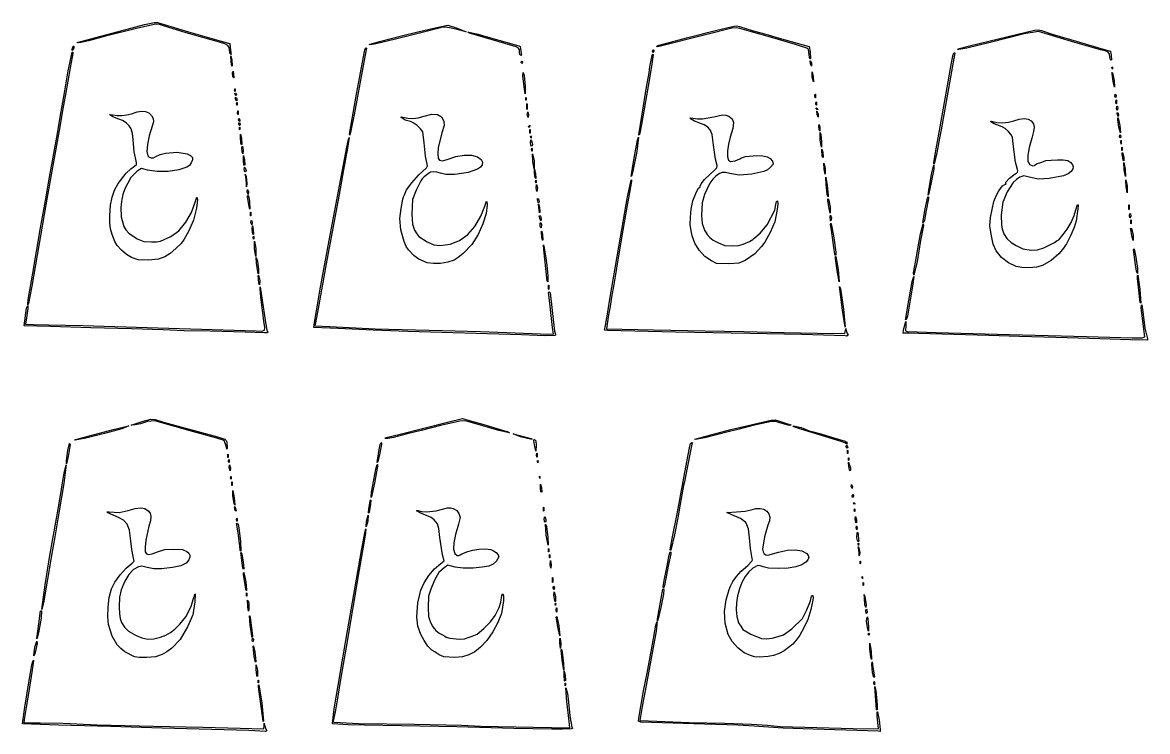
# Model space of a CAD drawing. Extents: x 118 to 1734, y 127 to 2403.
# Drawn here: x 876 to 1734, y 127 to 667 of the extents above; entities that cross this region are included whole.
import ezdxf

# ---------------------------------------------------------------- set-up
doc = ezdxf.new("R2010")
doc.units = 0
doc.layers.get('0').update_dxf_attribs({"linetype": 'CONTINUOUS'})

msp = doc.modelspace()

# ---------------------------------------------------------------- linework, layer by layer
at = {"color": 7}
for points in [[(1034.750025, 643.250025), (1034.238525, 646.062525), (1033.989673, 648.269999), (1032.955444, 649.767366), (1030.66383, 650.93245), (1026.642825, 652.143075), (1001.25, 659.399925), (988.125, 663.3513), (982.3227, 665.29395), (980.229476, 665.88303), (976.879669, 665.718825), (963.375, 662.71785), (939.75, 656.73165), (926.625, 653.27835), (920.988713, 652.060322), (918.749016, 651.83848), (918.088875, 652.047), (956.25, 662.16495), (969.375, 665.599425), (976.952972, 667.231659), (979.486468, 667.142338), (981.89985, 666.501), (1003.125, 660.0447), (1029.738225, 652.542225), (1034.60145, 651.27765), (1034.79615, 648.326325), (1035.30015, 644.0625), (1035.440831, 642.833184), (1034.750025, 643.250025)], [(1140.77955, 650.495925), (1148.65455, 652.800225), (1165.5, 657.05265), (1177.875, 660.018), (1183.402575, 661.397025), (1193.29275, 663.722625), (1200.655275, 665.248275), (1207.87665, 662.9232), (1214.718225, 660.21825), (1207.9269, 661.87995), (1203.362357, 663.045524), (1199.186747, 663.566522), (1195.707301, 663.427609), (1193.23125, 662.61345), (1183.269225, 660.02625), (1160.886, 654.5292), (1145.713688, 650.934159), (1141.767152, 650.280381), (1140.77955, 650.495925)], [(1476.5424, 640.5), (1476.010275, 644.82855), (1475.788778, 646.571073), (1474.584009, 647.793628), (1465.875, 650.57955), (1448.625, 655.50615), (1428.75, 661.176975), (1423.49055, 662.6967), (1420.942859, 663.231329), (1417.208306, 662.877891), (1397.25, 657.861525), (1360.788225, 648.7728), (1359.893244, 649.005288), (1360.840134, 649.598269), (1367.625, 651.6033), (1382.625, 655.460775), (1394.8626, 658.5246), (1398.6837, 659.583975), (1405.946025, 661.4796), (1416.851925, 664.044825), (1420.680309, 664.692159), (1423.226925, 664.108575), (1432.875, 661.1721), (1444.875, 657.755175), (1453.5, 655.1886), (1467, 651.52005), (1476.375, 648.971325), (1476.957525, 644.9289), (1477.301578, 639.906384), (1477.042712, 639.317762), (1476.5424, 640.499925)], [(1706.000025, 638.750025), (1705.488525, 641.187525), (1705.217633, 643.214876), (1704.187978, 644.588419), (1702.030215, 645.582471), (1698.375, 646.47135), (1678.875, 652.1154), (1651.221975, 660.39015), (1640.273156, 658.506759), (1614.375, 652.1043), (1596.569466, 647.596697), (1590.375, 646.5555), (1589.364021, 646.762143), (1590.523688, 647.366691), (1598.625, 649.508475), (1613.25, 653.06055), (1648.125, 661.506525), (1650.945244, 661.739625), (1653.375, 661.127625), (1661.625, 658.4583), (1675.5, 654.324225), (1700.354325, 647.04015), (1706.083725, 645.494625), (1706.473725, 642.05985), (1706.695678, 638.743144), (1706.474621, 638.415483), (1706.000025, 638.750025)], [(1255.5, 644.5332), (1255.301426, 646.427653), (1254.532969, 647.7033), (1252.935527, 648.597797), (1250.25, 649.3488), (1217.25, 659.11785), (1216.016082, 659.802807), (1216.759022, 659.905359), (1222.5024, 658.545525), (1254.842325, 649.5), (1255.935909, 649.036425), (1256.260275, 647.4375), (1256.722725, 643.6875), (1256.820281, 642.464063), (1256.33745, 642), (1255.746009, 642.744122), (1255.5, 644.5332)], [(880.815225, 456), (883.94205, 474.75), (890.272875, 510.75), (894.374625, 534.375), (897, 549.375), (903.056175, 582.75), (905.1993, 595.125), (908.640675, 615.030225), (911.327025, 630.375), (914.377125, 644.625), (914.812191, 644.704003), (914.68515, 643.5), (912.7143, 632.625), (909.117675, 612.375), (907.537425, 603), (904.492875, 585), (897.7719, 548.25), (894.34395, 528.375), (883.5363, 466.165875), (880.931372, 453.009375), (880.611055, 452.026689), (880.469469, 452.139818), (880.815225, 456)], [(914.261475, 647.01825), (915, 649.125), (915.537131, 649.171608), (915.716175, 648.587906), (915, 646.5), (914.4126, 645.91515), (914.261475, 647.01825)], [(1125.75, 582.101175), (1130.644875, 609.75), (1134.787875, 632.814), (1137.395025, 646.3125), (1138.4982, 648), (1138.843416, 647.556609), (1138.51245, 646.3125), (1135.81275, 633), (1129.532625, 598.5), (1126.544241, 583.382034), (1125.929633, 581.258106), (1125.75, 582.101175)], [(1356.75, 645.375), (1357.47645, 646.5), (1357.862719, 646.169531), (1357.7712, 645.375), (1357.04475, 644.25), (1356.75, 645.375)], [(1571.25, 560.521425), (1573.08195, 570.95895), (1576.138725, 587.625), (1580.742375, 613.5), (1584.8175, 636.375), (1585.987416, 642.773044), (1586.460756, 643.942235), (1586.995725, 644.25), (1587.340903, 643.780959), (1587.051975, 642.51255), (1585.96695, 637.07505), (1583.98545, 625.5), (1576.871625, 585.375), (1575.726075, 579), (1573.493175, 567.807225), (1571.835066, 560.330241), (1571.399104, 559.437468), (1571.2497, 560.521425)], [(1035.506925, 637.043475), (1035.2997, 641.79975), (1036.14015, 638.712131), (1036.3479, 634.02555), (1036.189993, 633.83038), (1035.978797, 634.334334), (1035.506925, 637.043475)], [(1256.657025, 636.698175), (1256.987775, 637.867425), (1257.526106, 637.856794), (1257.75, 637.16925), (1257.4446, 636.049603), (1256.657025, 636.698175)], [(1346.300775, 581.507475), (1352.248125, 618), (1354.13055, 628.875), (1354.85715, 633.375), (1355.6556, 638.625), (1356.85875, 643.125), (1357.215956, 642.875926), (1357.173169, 641.090616), (1355.967375, 633.75), (1353.3699, 618.75), (1350.4203, 601.125), (1348.49775, 589.5), (1347.152044, 582.993272), (1346.588871, 581.347255), (1346.300775, 581.507475)], [(1477.17855, 635.67855), (1477.052025, 638.052), (1477.92855, 636.42855), (1478.05515, 634.055175), (1477.17855, 635.67855)], [(1036.7955, 625.811625), (1036.657875, 628.999125), (1036.946737, 630.094359), (1037.296125, 627.9375), (1037.455566, 624.947522), (1036.7955, 625.811625)], [(1258.92015, 618.1875), (1258.008375, 626.625), (1258.056488, 629.108222), (1258.9002, 626.913975), (1259.749528, 618.641006), (1259.81175, 612.75), (1258.92015, 618.1875)], [(1478.625, 625.5), (1478.448075, 629.69805), (1479.312525, 626.187525), (1479.48945, 621.9894), (1478.625, 625.5)], [(1707.059175, 632.687475), (1707.209475, 633.466059), (1707.512325, 633.140625), (1707.453075, 631.7031), (1707.0591, 632.687475)], [(1708.1175, 622.3125), (1707.229275, 628.125), (1707.118369, 629.062669), (1707.581775, 628.875), (1708.829625, 623.146603), (1708.9887, 618), (1708.1175, 622.3125)], [(1038.118425, 615.75), (1038.229556, 616.798828), (1038.496725, 616.6875), (1038.496725, 614.8125), (1038.229556, 614.701172), (1038.118425, 615.75)], [(1038.4788, 612.375), (1038.387281, 613.169531), (1038.77355, 613.5), (1039.5, 612.375), (1039.20525, 611.25), (1038.4788, 612.375)], [(1038.761475, 609.1875), (1038.913641, 610.321612), (1039.5, 609.75), (1040.204756, 608.079712), (1039.5, 607.5), (1038.973688, 607.995703), (1038.761475, 609.1875)], [(1260.118425, 609), (1260.229556, 610.048828), (1260.496725, 609.9375), (1260.496725, 608.0625), (1260.229556, 607.951172), (1260.118425, 609)], [(1480.674, 611.25), (1480.774753, 612.718359), (1481.016975, 612.5625), (1481.016975, 609.9375), (1480.774753, 609.781641), (1480.674, 611.25)], [(1709.25, 611.20575), (1709.5329, 612.687825), (1710.261975, 611.649), (1709.967225, 610.10475), (1709.460675, 610.2453), (1709.25, 611.20575)], [(1039.618425, 605.25), (1039.729556, 606.298828), (1039.996725, 606.1875), (1039.996725, 604.3125), (1039.729556, 604.201172), (1039.618425, 605.25)], [(1260.9645, 603.375), (1261.064503, 605.41455), (1261.2882, 605.052225), (1261.2777, 601.302225), (1261.152853, 600.946909), (1261.052137, 601.219322), (1260.964275, 603.375)], [(1481.396175, 605.625), (1481.517263, 606.824316), (1481.76975, 606.54825), (1481.742, 604.29825), (1481.486381, 604.307128), (1481.39625, 605.625)], [(1481.625, 601.5), (1481.53095, 602.029688), (1481.95575, 602.25), (1482.75, 601.5), (1482.41925, 600.75), (1481.625, 601.5)], [(1710.174, 606.75), (1710.274753, 608.218359), (1710.516975, 608.0625), (1710.516975, 605.4375), (1710.274753, 605.281641), (1710.174, 606.75)], [(1710.532875, 601.49925), (1710.820425, 603.4185), (1711.300359, 603.151359), (1711.5, 601.91925), (1711.218825, 600.073641), (1710.532875, 601.49925)], [(959.625, 488.118525), (955.74427, 490.482948), (951.923925, 493.671216), (948.72413, 497.151238), (946.70505, 500.390925), (944.68782, 505.620765), (943.513537, 510.079284), (943.022862, 514.628605), (943.05645, 520.13085), (943.610459, 527.979059), (944.70915, 534.156656), (946.544998, 539.413638), (949.310475, 544.5), (955.549322, 552.349734), (958.971634, 555.685457), (961.7601, 557.7396), (963.360609, 558.965428), (963.369975, 560.494275), (961.635844, 568.758356), (960.688425, 578.037075), (960.217866, 582.724416), (959.260575, 586.28985), (957.727792, 588.606319), (955.420284, 590.7771), (952.686529, 592.5309), (949.875, 593.596425), (945.181059, 595.291238), (942.75, 597.033075), (945.18255, 596.94765), (948.493021, 596.366898), (952.216753, 596.320697), (955.984965, 596.788297), (959.428875, 597.74895), (963.85731, 599.189493), (967.408659, 599.765409), (970.294361, 599.486453), (972.72585, 598.362375), (974.87465, 596.420002), (976.023628, 594.139706), (976.195698, 591.434977), (975.413775, 588.2193), (973.129066, 580.853917), (971.734106, 574.245497), (971.315618, 568.962679), (971.960325, 565.5741), (973.004155, 564.501736), (974.530209, 564.0423), (976.334715, 564.213427), (978.2139, 565.03275), (981.520551, 566.565007), (985.512028, 567.613431), (994.280081, 568.294641), (1001.9793, 567.148105), (1004.634734, 565.911847), (1006.070925, 564.24555), (1006.054338, 562.50098), (1005.147019, 560.348794), (1003.641115, 558.29783), (1001.828775, 556.856925), (995.679394, 554.880975), (987.5265, 553.793212), (978.997069, 553.70805), (971.718075, 554.7399), (967.065, 555.979725), (963.968325, 553.9305), (958.97745, 549.1281), (954.512447, 540.531422), (952.872655, 536.021087), (952.0959, 532.5), (951.366975, 526.46265), (951.690975, 519.199538), (953.69055, 511.842825), (955.306304, 509.142633), (957.490191, 506.733056), (963.956925, 502.423725), (968.865975, 500.426063), (974.710575, 500.0016), (978.618503, 500.118328), (981.775528, 500.673525), (989.625, 504.1539), (995.552801, 508.546631), (1001.014894, 514.964306), (1005.401965, 522.541153), (1008.1047, 530.4114), (1009.463775, 534), (1009.837453, 532.441725), (1009.14345, 525.653325), (1006.787775, 516.588994), (1002.946875, 507.8661), (999.738975, 502.168575), (997.318062, 498.891628), (993.370313, 494.913581), (988.903095, 491.16), (984.923775, 488.55645), (980.078053, 486.775772), (972.456, 486.218475), (964.682766, 486.321544), (959.625, 488.118525)], [(1040.424, 598.5), (1040.524753, 599.968359), (1040.766975, 599.8125), (1040.766975, 597.1875), (1040.524753, 597.031641), (1040.424, 598.5)], [(1041, 592.875), (1041.29475, 594), (1042.0212, 592.875), (1042.112719, 592.080469), (1041.72645, 591.75), (1041, 592.875)], [(1184.994075, 484.1109), (1178.619075, 486.932175), (1175.176631, 489.506016), (1170.6408, 494.070375), (1169.037304, 496.56848), (1167.358116, 500.443894), (1164.93015, 509.25), (1164.126506, 517.816819), (1165.1961, 525.587475), (1166.394, 532.672725), (1167.0477, 534.404475), (1167.75, 536.005875), (1169.303114, 539.640164), (1173.292331, 545.054906), (1178.712464, 551.03302), (1184.558325, 556.357425), (1185.35895, 558.02595), (1183.722572, 565.313691), (1182.7005, 575.650125), (1181.5911, 584.012175), (1179.978359, 586.272854), (1177.271006, 588.801234), (1174.364445, 590.864891), (1172.154075, 591.7314), (1168.183847, 592.917563), (1165.059, 594.8568), (1165.061428, 595.408959), (1166.3202, 595.2081), (1170.269483, 594.357649), (1174.163859, 594.178725), (1178.204387, 594.67947), (1182.592125, 595.868025), (1188.434102, 597.276105), (1192.849256, 597.125625), (1195.90437, 595.399807), (1197.666225, 592.081875), (1197.841519, 588.740222), (1196.2284, 583.0611), (1193.394487, 571.648378), (1192.998209, 567.094808), (1193.378475, 563.95395), (1194.433491, 562.190475), (1196.34975, 561.75), (1200.217575, 562.8408), (1206.753675, 565.079775), (1213.186412, 566.10617), (1218.798553, 566.041434), (1223.243324, 564.926244), (1226.17395, 562.801275), (1227.163001, 560.796288), (1226.989621, 558.871106), (1225.733482, 557.070377), (1223.474259, 555.43875), (1216.265256, 552.861394), (1206, 551.496225), (1199.116716, 551.391112), (1195.220925, 552.2805), (1192.403321, 553.168771), (1189.774922, 553.447959), (1187.545574, 553.120168), (1185.925125, 552.1875), (1182.606975, 549.58245), (1181.042709, 548.168062), (1180.080825, 546.58245), (1179.05685, 544.5), (1176.508275, 539.387362), (1173.869025, 532.2864), (1173.267525, 521.0364), (1173.731672, 513.412875), (1175.3832, 508.875), (1176.985881, 506.083871), (1178.705484, 504.065203), (1185.072075, 499.979625), (1190.011612, 497.730984), (1194.923475, 497.25), (1202.494296, 498.202873), (1209.551794, 500.997919), (1215.921438, 505.53978), (1221.4287, 511.7331), (1225.855762, 519.658134), (1228.87815, 527.25), (1230.151931, 531.070641), (1230.554323, 530.559514), (1230.704475, 528.375), (1229.841929, 521.597272), (1227.432516, 513.810047), (1223.744244, 505.711548), (1219.045125, 498), (1212.54, 491.116931), (1208.711381, 488.017594), (1205.52435, 486.05265), (1200.747257, 484.495302), (1195.236347, 483.605578), (1189.73687, 483.453953), (1184.994075, 484.1109)], [(1261.340025, 597), (1261.6299, 599.25), (1262.25, 597), (1261.960125, 594.75), (1261.340025, 597)], [(1405.5, 483.6555), (1401.666825, 485.6568), (1396.782693, 488.988132), (1392.401878, 493.698722), (1389.017631, 499.1435), (1387.1232, 504.6774), (1386.309975, 508.5), (1385.638663, 513.198115), (1385.642541, 518.759963), (1386.305936, 524.910579), (1387.613175, 531.375), (1390.324838, 538.237472), (1391.870126, 540.919975), (1392.880125, 541.794525), (1393.180453, 541.858097), (1393.05615, 542.53395), (1393.891084, 544.297964), (1396.520372, 547.4745), (1404.26325, 554.8734), (1405.8189, 556.593862), (1406.0025, 558.2484), (1404.773775, 563.17005), (1403.220675, 573.67005), (1402.221244, 581.983425), (1400.65065, 585.52185), (1398.914904, 587.368239), (1396.077037, 589.251253), (1388.84325, 592.1463), (1385.85795, 593.79615), (1385.509462, 594.637959), (1387.5147, 594.285075), (1391.022362, 593.761775), (1395.033947, 593.781984), (1403.516475, 595.3809), (1410.274303, 596.910713), (1412.60188, 596.674242), (1414.93575, 595.795875), (1417.466582, 593.921425), (1418.458997, 591.032541), (1417.953432, 586.513855), (1415.990325, 579.75), (1414.699916, 574.602858), (1414.027378, 569.330588), (1414.037814, 564.888398), (1414.796325, 562.2315), (1416.329578, 561.209109), (1419.7044, 561.810825), (1423.5, 563.27175), (1424.671577, 564.178605), (1427.686706, 565.015894), (1436.25, 565.870725), (1440.871586, 565.639731), (1444.240603, 564.884297), (1446.607569, 563.510746), (1448.223, 561.4254), (1448.747859, 559.386478), (1446.811725, 556.938675), (1444.542477, 555.069032), (1441.647216, 553.662797), (1432.481925, 551.69265), (1422.7788, 550.958616), (1415.6841, 552.1188), (1412.449677, 552.961869), (1410.019341, 552.981403), (1407.757628, 552.054517), (1405.029075, 550.058325), (1402.763223, 547.807248), (1400.611566, 544.785497), (1396.407075, 536.03355), (1394.634244, 529.686675), (1394.24235, 520.225575), (1394.621466, 513.92985), (1396.5348, 509.06445), (1398.420286, 505.714888), (1400.387025, 503.346347), (1403.043952, 501.38912), (1407, 499.2735), (1412.018484, 497.280834), (1417.608075, 496.98), (1422.396375, 497.393756), (1425.858075, 498.2142), (1430.8125, 500.253075), (1433.25, 501.840975), (1434.113025, 502.5), (1438.894753, 506.5731), (1444.267725, 513.060675), (1450.0326, 524.110725), (1450.8738, 528.60915), (1451.462053, 530.714381), (1452.0579, 531.23415), (1452.282836, 529.044674), (1451.895722, 524.676459), (1450.044525, 515.38125), (1446.424959, 507.100397), (1442.31855, 499.774275), (1440, 496.4631), (1434.756778, 490.824609), (1427.455875, 485.845875), (1422.501609, 483.859116), (1414.87575, 483.255825), (1405.5, 483.6555)], [(1482.375, 597), (1482.204675, 599.70465), (1483.03125, 597.65625), (1483.191009, 595.002356), (1482.375, 597)], [(1634.01225, 481.169325), (1628.256471, 483.964834), (1622.97225, 488.204203), (1618.872148, 493.187183), (1616.668725, 498.213525), (1615.00005, 506.00355), (1614.066909, 512.193206), (1614.6204, 518.61945), (1617.098944, 530.709422), (1618.761673, 535.104395), (1620.898125, 539.021475), (1623.570581, 542.666184), (1625.5047, 543.761475), (1626.498066, 543.917091), (1626.17535, 544.375725), (1626.303366, 545.651344), (1628.933775, 548.48925), (1633.35405, 552), (1634.324256, 552.358575), (1635.076191, 553.221825), (1635.426205, 554.271037), (1635.19065, 555.1875), (1633.677366, 560.766309), (1632.3681, 570.75), (1631.6583, 577.125), (1631.307375, 579.938325), (1630.368868, 581.742763), (1628.207972, 584.169459), (1625.646308, 586.406945), (1623.5055, 587.64375), (1617.229331, 589.965113), (1614.428175, 591.836025), (1615.165612, 592.073644), (1616.3778, 591.6816), (1619.34116, 590.91799), (1623.544931, 590.801944), (1628.124593, 591.296238), (1632.215625, 592.36365), (1636.492515, 593.614753), (1640.272866, 594.007481), (1643.358177, 593.543887), (1645.54995, 592.226025), (1647.201968, 590.042481), (1647.805106, 587.576541), (1647.379854, 584.150061), (1645.9467, 579.0849), (1643.968098, 571.891098), (1643.013816, 566.102653), (1643.088107, 561.768482), (1644.195225, 558.9375), (1646.676788, 558.022275), (1647.95082, 558.16857), (1648.5, 558.75), (1649.65485, 559.5), (1653.59235, 560.8965), (1656.824841, 561.933881), (1660.75095, 562.41765), (1665.62595, 562.60995), (1669.9602, 562.58895), (1673.424956, 562.123519), (1675.7727, 560.52285), (1677.159578, 558.813296), (1677.646828, 557.234953), (1677.239127, 555.598714), (1675.94115, 553.715475), (1673.626552, 551.857317), (1670.082919, 550.344112), (1659.166575, 548.306775), (1651.082053, 547.908741), (1643.919975, 549.456225), (1639.931222, 550.295437), (1636.957725, 549.364125), (1634.289412, 547.597744), (1631.745975, 545.1882), (1627.323703, 538.227028), (1623.8574, 530.25015), (1622.742881, 520.614609), (1622.80455, 512.69565), (1623.502575, 509.895225), (1624.601858, 506.279279), (1626.935541, 502.724259), (1630.217528, 499.571891), (1634.161725, 497.1639), (1639.04985, 494.83425), (1645.42485, 493.837275), (1650.359981, 494.013216), (1655.25, 495.495), (1661.309025, 498.4563), (1663.371525, 499.50015), (1664.25, 500.25015), (1665.375, 501.00015), (1666.5042, 501.56265), (1669.90245, 505.7094), (1673.049974, 509.771525), (1676.033522, 514.858547), (1678.37544, 520.048689), (1679.598075, 524.420175), (1680.857775, 528.44175), (1681.249721, 527.7519), (1681.197778, 525.179475), (1679.888025, 516.00015), (1678.341289, 511.109741), (1675.565034, 504.750553), (1672.350943, 498.578664), (1669.4907, 494.25015), (1666.651575, 490.87515), (1660.808484, 485.791369), (1654.277175, 481.973775), (1649.53647, 480.832861), (1643.923256, 480.2925), (1638.420771, 480.391702), (1634.01225, 481.169475)], [(1711.272675, 596.544825), (1711.107375, 598.35735), (1711.592378, 598.555418), (1711.970991, 598.217381), (1712.106675, 596.496225), (1711.790334, 595.524244), (1711.272675, 596.544975)], [(1712.378925, 587.527875), (1711.547625, 593.177109), (1711.550995, 594.489329), (1711.844025, 594.656025), (1713.033853, 588.814678), (1713.570675, 583.0707), (1712.378925, 587.527875)], [(1041.4788, 589.875), (1041.387281, 590.669531), (1041.77355, 591), (1042.5, 589.875), (1042.20525, 588.75), (1041.4788, 589.875)], [(1041.868425, 586.5), (1041.979556, 587.548828), (1042.246725, 587.4375), (1042.246725, 585.5625), (1041.979556, 585.451172), (1041.868425, 586.5)], [(1262.25, 588), (1263.04425, 588.75), (1263.46905, 588.529688), (1263.375, 588), (1262.58075, 587.25), (1262.25, 588)], [(1263.174, 584.25), (1263.274753, 585.718359), (1263.516975, 585.5625), (1263.516975, 582.9375), (1263.274753, 582.781641), (1263.174, 584.25)], [(1483.7955, 585.311625), (1483.657875, 588.499125), (1483.946737, 589.594359), (1484.296125, 587.4375), (1484.455566, 584.447522), (1483.7955, 585.311625)], [(1043.016675, 575.26935), (1042.59795, 580.125), (1042.763222, 582.086353), (1043.352225, 579.04365), (1043.765794, 574.363997), (1043.520595, 573.938762), (1043.016675, 575.26935)], [(1257, 429.10695), (1170.339, 431.60475), (1143.714, 432.681975), (1117.125, 433.910025), (1098.678675, 434.684175), (1099.211278, 440.199938), (1101.7947, 454.875), (1103.206125, 462.75), (1106.267325, 479.25), (1111.828575, 509.25), (1123.628325, 572.25), (1124.888888, 577.966003), (1125.573, 579.597075), (1124.342175, 571.347075), (1121.258775, 555), (1117.792425, 536.25), (1115.229675, 522.75), (1108.0923, 483.375), (1101.82995, 449.25), (1099.836, 438.302025), (1099.358325, 435.97905), (1110.866625, 435.474), (1145.25, 433.79715), (1196.625, 432.411525), (1225.5, 431.6313), (1245.75, 430.8738), (1271.152125, 430.072425), (1281.17925, 429.708), (1280.663325, 434.7915), (1279.8786, 441.75), (1278.325275, 455.625), (1277.4957, 461.4375), (1277.95575, 462), (1278.75, 461.240625), (1282.043025, 432), (1282.8549, 429.602175), (1282.897738, 428.918984), (1281.946041, 428.555025), (1274.877525, 428.477175), (1257, 429.10695)], [(1263.802725, 575.8125), (1263.973219, 577.766044), (1264.5, 577.125), (1265.171681, 574.280934), (1265.003761, 573.351444), (1264.5, 573), (1263.985791, 573.826172), (1263.802725, 575.8125)], [(1263.809175, 580.187475), (1263.959475, 580.966059), (1264.262325, 580.640625), (1264.203075, 579.2031), (1263.8091, 580.187475)], [(1340.67825, 551.25), (1341.737925, 558), (1344.114225, 571.016775), (1345.412738, 577.549425), (1346.136375, 579.71595), (1344.7743, 568.9491), (1341.785269, 553.899675), (1340.779418, 550.086837), (1340.588612, 549.929164), (1340.67825, 551.25)], [(1484.620575, 577.5444), (1484.54445, 583.294425), (1485.05475, 581.937525), (1485.670275, 576.1875), (1485.691275, 572.25), (1484.6202, 577.5444)], [(1713, 580.45575), (1713.2829, 581.937825), (1714.011975, 580.899), (1713.717225, 579.35475), (1713.210675, 579.4953), (1713, 580.45575)], [(1713.924, 576), (1714.024753, 577.468359), (1714.266975, 577.3125), (1714.266975, 574.6875), (1714.024753, 574.531641), (1713.924, 576)], [(1043.942625, 568.6875), (1043.634, 571.6875), (1044.066375, 573), (1044.75, 570), (1044.384028, 567.063544), (1043.942625, 568.6875)], [(1264.646175, 570.375), (1264.767263, 571.574316), (1265.01975, 571.29825), (1264.992, 569.04825), (1264.736381, 569.057128), (1264.64625, 570.375)], [(1265.5977, 561.40875), (1265.418019, 567.251728), (1266.441975, 561.74115), (1266.639825, 555.75), (1265.5977, 561.40875)], [(1486.266675, 565.51935), (1485.8424, 569.625), (1486.033162, 570.745022), (1486.578525, 568.5), (1486.994241, 564.506691), (1486.754436, 564.206272), (1486.266675, 565.51935)], [(1714.646175, 571.125), (1714.767263, 572.324316), (1715.01975, 572.04825), (1714.992, 569.79825), (1714.736381, 569.807128), (1714.64625, 571.125)], [(1715.666325, 562.6875), (1714.882903, 566.603887), (1714.857538, 567.892784), (1715.13825, 568.101525), (1716.208247, 564.630787), (1716.304275, 561.75), (1715.666325, 562.6875)], [(1045.2969, 558.45315), (1044.8322, 562.437525), (1044.914325, 565.875), (1045.578525, 562.5), (1046.037394, 558.796416), (1045.817032, 558.204163), (1045.2969, 558.45315)], [(1487.653875, 555.403875), (1487.50125, 560.0013), (1488.403875, 556.153875), (1488.556425, 551.556375), (1487.653875, 555.403875)], [(1567.12395, 537.75), (1569.444675, 551.563856), (1571.267025, 558.75), (1571.18385, 555.5625), (1569.3303, 545.28855), (1567.486059, 536.836012), (1566.985192, 535.66248), (1567.12395, 537.75)], [(1716.370575, 555.0444), (1716.167166, 560.506763), (1717.17375, 555.354075), (1717.39575, 549.75), (1716.370575, 555.0444)], [(1045.511475, 555.5625), (1045.671656, 556.962694), (1046.25, 556.5), (1046.961225, 554.449734), (1046.783419, 553.7624), (1046.25, 553.5), (1045.723688, 554.105859), (1045.511475, 555.5625)], [(1047.120825, 544.875), (1046.593575, 549.75), (1046.2077, 551.625), (1047.0141, 549.77685), (1047.541275, 544.90185), (1047.26205, 541.875)], [(1267.250025, 548.750025), (1266.8439, 552.312525), (1266.937725, 555.375), (1267.498425, 552), (1267.898391, 548.734341), (1267.711693, 548.416267), (1267.250025, 548.750025)], [(1490.050275, 536.25), (1489.17105, 544.125), (1488.8373, 549.375), (1489.9218, 543.375), (1490.821688, 535.488281), (1490.654702, 534.24457), (1490.050275, 536.25)], [(1267.618425, 546), (1267.729556, 547.048828), (1267.996725, 546.9375), (1267.996725, 545.0625), (1267.729556, 544.951172), (1267.618425, 546)], [(1268.10765, 541.125), (1268.4006, 543.75), (1269, 541.125), (1268.70705, 538.5), (1268.10765, 541.125)], [(1503.687525, 428.526375), (1470.75, 429.328875), (1431, 430.15875), (1374.375, 431.28165), (1322.537175, 432.4407), (1320.19935, 432.7806), (1320.867075, 436.3278), (1321.90725, 442.125), (1322.9817, 448.125), (1324.546275, 457.875), (1325.68995, 465.375), (1332.36585, 503.625), (1337.607328, 534.346903), (1340.40525, 547.125), (1340.876241, 547.319278), (1340.748225, 546.375), (1338.43875, 533.25), (1337.24625, 526.5), (1334.21715, 508.875), (1330.4439, 486.424275), (1328.600775, 475.1679), (1327.216575, 467.618625), (1325.62185, 457.875), (1324.46745, 450.75), (1323.34605, 444.375), (1322.1612, 437.337975), (1321.662, 433.8726), (1357.5, 433.11435), (1396.875, 432.353925), (1426.5, 431.65155), (1456.875, 430.885125), (1482.366825, 430.382775), (1503.35865, 430.125), (1503.8406, 432.375), (1504.272047, 434.077209), (1504.411275, 432.60675), (1505.25, 430.125), (1505.970506, 428.936569), (1505.000025, 428.25), (1503.687525, 428.526375)], [(1717.899975, 541.899975), (1717.743, 547.242975), (1718.649975, 542.649975), (1718.807025, 537.30705), (1717.899975, 541.899975)], [(1047.75, 538.125), (1048.03755, 540), (1048.6836, 538.125), (1048.395975, 536.25), (1047.75, 538.125)], [(1048.953375, 528.613125), (1048.001775, 534.425625), (1047.937069, 535.184409), (1048.36005, 535.5), (1049.012399, 534.07897), (1049.613722, 530.824669), (1049.827725, 524.868975), (1049.432737, 525.558816), (1048.953375, 528.613125)], [(1269.5625, 529.93275), (1269, 532.025025), (1269.187509, 533.013919), (1269.82035, 532.72965), (1270.38285, 530.637375), (1270.035506, 529.905684), (1269.5625, 529.93275)], [(1491.431775, 525.5625), (1490.56395, 531.375), (1490.435522, 532.854919), (1490.911275, 532.479375), (1492.141697, 526.770506), (1492.307025, 522), (1491.431775, 525.5625)], [(1563, 514.901625), (1564.721428, 525.222544), (1566.85725, 534.351525), (1567.21157, 534.425429), (1567.147622, 533.093653), (1565.451075, 523.875), (1564.1514, 516.5778), (1563.5289, 514.802953), (1563.162356, 514.486513), (1563, 514.901625)], [(1270.55865, 522.375), (1270.120725, 526.125), (1269.798075, 529.125), (1270.564725, 526.61325), (1271.002725, 522.86325), (1270.736672, 522.209034), (1270.55865, 522.375)], [(1719.9543, 526.5), (1720.049766, 528.387891), (1720.279275, 528.1875), (1720.279275, 524.8125), (1720.049766, 524.612109), (1719.9543, 526.5)], [(1050.174, 521.25), (1050.274753, 522.718359), (1050.516975, 522.5625), (1050.516975, 519.9375), (1050.274753, 519.781641), (1050.174, 521.25)], [(1050.532875, 514.49925), (1050.820425, 516.4185), (1051.300359, 516.151359), (1051.5, 514.91925), (1051.218825, 513.073641), (1050.532875, 514.49925)], [(1271.05575, 516.99885), (1270.494281, 519.663112), (1270.741179, 520.231763), (1271.313525, 519.986475), (1271.8692, 517.398975), (1271.560856, 516.159553), (1271.05575, 516.99885)], [(1271.05905, 511.6875), (1271.241375, 514.1235), (1271.742234, 514.887244), (1272.132675, 513.186), (1271.990344, 510.842934), (1271.572636, 510.796025), (1271.05905, 511.6875)], [(1492.442625, 516.93735), (1492.134, 519.18735), (1492.566375, 520.49985), (1493.25, 518.24985), (1492.891172, 516.054853), (1492.619244, 516.015716), (1492.442625, 516.93735)], [(1720.5, 520.16925), (1720.699641, 521.401359), (1721.179575, 521.6685), (1721.467125, 519.74925), (1720.781175, 518.323641), (1720.5, 520.16925)], [(1721.424, 515.25), (1721.524753, 516.718359), (1721.766975, 516.5625), (1721.766975, 513.9375), (1721.524753, 513.781641), (1721.424, 515.25)], [(1052.000025, 506.000025), (1051.5939, 509.562525), (1051.687725, 512.625), (1052.248425, 509.25), (1052.648391, 505.984341), (1052.461693, 505.666267), (1052.000025, 506.000025)], [(1272.473925, 503.317725), (1272.087675, 507.65625), (1272.174702, 508.100921), (1272.347109, 507.856341), (1272.848025, 505.572825), (1273.227075, 501.337687), (1272.966382, 501.396178), (1272.473925, 503.317725)], [(1495.911975, 490.6875), (1495.136025, 495.75), (1493.2023, 508.875), (1492.56585, 513.375), (1492.811767, 514.390549), (1493.381241, 512.745375), (1495.0617, 503.21835), (1496.639475, 492.1875), (1496.623069, 489.842841), (1496.319905, 489.795458), (1495.911975, 490.6875)], [(1555.833375, 476.4375), (1557.353175, 484.5), (1559.20545, 494.625), (1561.1895, 506.0625), (1563.16515, 513.75), (1563.491025, 512.4375), (1561.2291, 501), (1558.501772, 484.987294), (1556.09625, 474.75), (1555.833375, 476.4375)], [(1722.3579, 504.5625), (1721.477625, 509.625), (1721.36445, 510.597947), (1721.9112, 510.342), (1723.183697, 505.367756), (1723.258125, 501), (1722.3579, 504.5625)], [(1052.368425, 503.25), (1052.479556, 504.298828), (1052.746725, 504.1875), (1052.746725, 502.3125), (1052.479556, 502.201172), (1052.368425, 503.25)], [(1053.43935, 494.71095), (1053.245719, 500.573016), (1054.233675, 495.0165), (1054.445625, 489), (1053.43935, 494.71095)], [(1276.484325, 470.0625), (1275.376725, 479.625), (1273.91805, 493.875), (1273.71165, 497.763891), (1274.2446, 495.375), (1275.392475, 487.875), (1276.1289, 482.25), (1276.932712, 474.181959), (1276.931925, 469.5), (1276.484325, 470.0625)], [(1725.116925, 482.431725), (1723.76565, 492.28245), (1723.646419, 494.293172), (1724.069775, 494.736375), (1725.312675, 488.454), (1726.4991, 479.625675), (1726.6074, 476.0574), (1725.934894, 477.695184), (1725.116925, 482.431725)], [(1055.7522, 477.1875), (1054.815422, 483.890409), (1054.705125, 488.25), (1055.516897, 485.418084), (1056.40095, 479.0625), (1056.492684, 475.644009), (1056.206835, 475.738853), (1055.7522, 477.1875)], [(1497.494175, 478.3125), (1496.333259, 487.397897), (1496.341349, 488.798256), (1496.687325, 488.81265), (1498.359084, 478.903509), (1499.0823, 469.5), (1497.494175, 478.3125)], [(1056.72165, 468.1875), (1056.268275, 472.125), (1056.134016, 474.082491), (1056.408075, 474.576075), (1057.298428, 470.659378), (1057.199625, 467.25), (1056.72165, 468.1875)], [(1549.84515, 441.87465), (1552.177875, 455.25), (1554.772313, 469.879884), (1555.986375, 473.7636), (1555.101975, 466.39935), (1551.2304, 443.430525), (1550.13705, 440.555175), (1549.758394, 440.754534), (1549.84515, 441.87465)], [(1728.735375, 453.812475), (1727.6166, 463.125), (1726.583344, 472.213031), (1726.532508, 474.28758), (1726.794225, 474.687525), (1728.386812, 463.890703), (1729.210125, 453.21015), (1728.735375, 453.812475)], [(1046.25, 431.332425), (1019.625, 431.914125), (999.645253, 432.284728), (983.625, 433.10145), (959.625, 433.818375), (928.5, 434.63715), (897.75, 435.448575), (877.61145, 436.14495), (879.47565, 449.4375), (880.5072, 451.5), (880.5147, 449.290875), (879.354675, 442.165875), (878.82825, 437.25), (885.103125, 437.124975), (896.253, 436.83195), (922.503, 436.204575), (979.503, 434.606475), (1029.378, 433.109025), (1054.6905, 432.2811), (1058.933573, 432.055637), (1060.865306, 432.622266), (1061.166155, 434.82508), (1060.516575, 439.508175), (1058.138213, 458.122828), (1057.633059, 463.878428), (1057.744125, 465.75), (1061.335425, 440.25), (1062.835575, 432.4125), (1063.503, 431.1522), (1063.124741, 430.834264), (1061.056809, 430.748578), (1046.253, 431.332425)], [(1277.43915, 465.375), (1277.528747, 467.110762), (1277.765325, 467.071275), (1277.780325, 464.071275), (1277.545509, 463.754513), (1277.439, 465.375)], [(1501.62525, 447.9375), (1499.6004, 463.875), (1499.454619, 466.107713), (1500.031875, 464.625), (1502.495044, 448.700156), (1503.80475, 435), (1501.62525, 447.9375)], [(1721.25, 425.334675), (1690.125, 426.310725), (1664.25, 427.1163), (1636.5, 427.913775), (1613.25, 428.620275), (1586.625, 429.395475), (1559.625, 430.14885), (1552.229025, 430.4301), (1547.83305, 430.49985), (1548.294375, 432.93735), (1549.9218, 439.413825), (1549.8978, 435.963525), (1549.735931, 432.579563), (1550.194905, 431.98691), (1551.13995, 431.69355), (1573.1247, 430.901625), (1601.2497, 430.121475), (1628.9997, 429.373425), (1687.8747, 427.88385), (1722.571322, 426.855347), (1730.060207, 426.999104), (1732.1742, 427.573125), (1729.4997, 449.689875), (1729.604996, 451.882175), (1729.871709, 451.959722), (1730.594325, 446.6028), (1732.265363, 434.169928), (1734.1362, 426.2541), (1734.22365, 425.1117), (1721.2497, 425.334525)], [(1031.7516, 344.420025), (1030.26915, 348.5412), (1024.5, 350.370675), (1006.125, 355.4787), (977.362425, 363.5223), (971.711644, 363.029972), (966.35685, 361.422825), (962.356819, 360.466097), (960.12641, 360.227832), (959.3937, 360.393675), (967.550925, 363.060975), (974.3154, 364.80075), (977.625, 364.60215), (984, 362.700675), (997.875, 358.85895), (1025.217525, 351.4182), (1030.743234, 349.643241), (1031.699561, 348.707284), (1032.197175, 347.298975), (1032.587025, 342.8577), (1032.264769, 342.091622), (1031.7516, 344.420025)], [(1152.821925, 350.571975), (1164.38445, 353.585175), (1182.375, 358.11495), (1200.532125, 362.71575), (1211.93925, 365.478), (1217.032125, 363.8946), (1228.06065, 360.743925), (1238.159625, 357.713325), (1243.23765, 356.25), (1246.210444, 355.456303), (1247.86755, 354.367575), (1239.701025, 356.309025), (1221.375, 361.50525), (1216.6899, 362.997225), (1213.803052, 363.579371), (1209.770025, 363.355322), (1195.125, 360.06105), (1180.5, 356.30025), (1169.625, 353.778225), (1159.263675, 351.059175), (1155.034125, 350.273663), (1153.261301, 350.255988), (1152.821925, 350.571975)], [(1389.062475, 349.783725), (1416.423347, 357.042422), (1447.30755, 364.177425), (1450.415522, 364.339791), (1452.18255, 363.929475), (1457.4717, 362.2065), (1462.239075, 360.56535), (1461.931412, 360.159596), (1460.288353, 360.326559), (1453.92105, 362.1972), (1450.761789, 363.160424), (1447.550222, 363.251991), (1433.25, 359.999325), (1422.75, 357.361275), (1414.46835, 355.2216), (1405.46835, 352.9689), (1397.6925, 351.051), (1391.060128, 349.615434), (1389.314453, 349.474506), (1389.062475, 349.783725)], [(918.75, 349.948575), (945.643875, 357.02025), (957.500925, 359.749125), (952.052221, 357.618182), (938.836678, 353.870916), (924.695809, 350.330017), (916.471125, 348.818175), (916.04845, 348.925644), (916.327359, 349.169709), (918.75, 349.948575)], [(1256.0439, 351.505875), (1250.5134, 353.763375), (1264.125, 350.2077), (1265.082891, 349.694644), (1263.75, 349.575225), (1256.0439, 351.505875)], [(1503.419175, 346.89885), (1500.681075, 348), (1475.625, 355.4874), (1470, 357.37965), (1464.596222, 359.079787), (1464.058175, 359.430785), (1464.2442, 359.74425), (1470.064444, 358.507275), (1476.3375, 356.1372), (1478.233275, 355.5), (1485.020775, 353.71185), (1495.125, 350.659575), (1503.694941, 348.089372), (1504.983259, 347.408849), (1505.25, 346.754925), (1505.012991, 345.854044), (1503.419175, 346.89885)], [(909.9807, 333.375), (910.933875, 341.0793), (912.21585, 346.258425), (912.657178, 345.962175), (912.468, 344.179125), (911.20845, 336.42), (910.003125, 330.795), (909.980625, 333.375)], [(1147.1007, 333.75), (1148.36685, 341.8125), (1149.151144, 345.652734), (1149.891675, 347.25), (1150.272628, 346.864453), (1150.192275, 345.9375), (1149.00765, 339.104775), (1147.44105, 332.354775), (1146.915572, 331.949184), (1147.1007, 333.75)], [(1267.149825, 343.97085), (1266.23445, 348.47085), (1266.264759, 349.201453), (1266.9105, 349.5), (1267.771687, 348.502969), (1268.105475, 345), (1267.949925, 340.5), (1267.149825, 343.97085)], [(1370.25, 265.246875), (1372.145925, 275.334375), (1375.55955, 292.875), (1382.976525, 332.49045), (1384.908525, 342.97455), (1385.667994, 346.432097), (1386.82065, 347.25), (1387.176797, 346.90065), (1386.8724, 345.9375), (1385.667, 340.875), (1383.222375, 327.75), (1381.1349, 317.25), (1380.520125, 314.25), (1377.422625, 297.375), (1376.284275, 291), (1373.531025, 276.75), (1370.87355, 265.1625), (1370.416697, 264.853209), (1370.25015, 265.246875)], [(1504.5, 343.875), (1504.79475, 345), (1505.5212, 343.875), (1505.612719, 343.080469), (1505.22645, 342.75), (1504.5, 343.875)], [(1032.896175, 337.125), (1033.017263, 338.324316), (1033.26975, 338.04825), (1033.242, 335.79825), (1032.986381, 335.807128), (1032.89625, 337.125)], [(1268.424, 337.5), (1268.524753, 338.968359), (1268.766975, 338.8125), (1268.766975, 336.1875), (1268.524753, 336.031641), (1268.424, 337.5)], [(1505.396175, 340.125), (1505.517263, 341.324316), (1505.76975, 341.04825), (1505.742, 338.79825), (1505.486381, 338.807128), (1505.39625, 340.125)], [(1506.118425, 334.5), (1506.229556, 335.548828), (1506.496725, 335.4375), (1506.496725, 333.5625), (1506.229556, 333.451172), (1506.118425, 334.5)], [(893.75025, 238.6875), (897.373125, 261), (899.6784, 273.6867), (904.128225, 299.1867), (908.260425, 324.057159), (909.7734, 330), (907.88895, 315.9375), (904.191375, 293.625), (901.0221, 275.25), (898.49625, 261), (892.412925, 224.8125), (891.047625, 219.75), (893.75025, 238.6875)], [(1033.618425, 333), (1033.729556, 334.048828), (1033.996725, 333.9375), (1033.996725, 332.0625), (1033.729556, 331.951172), (1033.618425, 333)], [(1034.090025, 327.75), (1034.3799, 330), (1035, 327.75), (1034.710125, 325.5), (1034.090025, 327.75)], [(1142.646975, 309.375), (1144.26375, 318.75), (1145.76885, 326.82975), (1146.8382, 330.429525), (1147.205798, 330.455978), (1147.11555, 328.979128), (1144.789425, 316.125), (1142.600063, 305.782847), (1142.382114, 305.311441), (1142.311943, 305.73617), (1142.646975, 309.375)], [(1269.059175, 332.687475), (1269.209475, 333.466059), (1269.512325, 333.140625), (1269.453075, 331.7031), (1269.0591, 332.687475)], [(1506.75, 327.6885), (1506.318375, 331.251), (1506.117178, 332.117531), (1506.59025, 331.49985), (1507.754175, 327.847997), (1507.844548, 326.192905), (1507.48125, 325.49985), (1506.964819, 326.142769), (1506.75, 327.6885)], [(1035.118425, 320.25), (1035.229556, 321.298828), (1035.496725, 321.1875), (1035.496725, 319.3125), (1035.229556, 319.201172), (1035.118425, 320.25)], [(1270.559175, 320.687475), (1270.709475, 321.466059), (1271.012325, 321.140625), (1270.953075, 319.7031), (1270.5591, 320.687475)], [(1035.924, 315.75), (1036.024753, 317.218359), (1036.266975, 317.0625), (1036.266975, 314.4375), (1036.024753, 314.281641), (1035.924, 315.75)], [(1037.738025, 300.50595), (1036.820616, 306.502931), (1036.764, 310.45455), (1037.9358, 304.895944), (1038.409425, 299.40945), (1037.738025, 300.50595)], [(1271.750025, 309.500025), (1271.325375, 312.687525), (1271.400675, 315.375), (1272.08715, 312.449325), (1272.523781, 309.523791), (1272.289123, 309.157276), (1271.750025, 309.500025)], [(1508.25, 313.5), (1508.53755, 315), (1509.217275, 313.5), (1508.9298, 312), (1508.25, 313.5)], [(1140.40935, 296.361075), (1141.5207, 302.736075), (1141.809311, 303.447074), (1141.945884, 303.261103), (1141.7769, 300.05175), (1140.66555, 293.67675), (1140.388963, 293.250411), (1140.254541, 293.550759), (1140.40935, 296.361075)], [(1509, 306.375), (1509.72645, 307.5), (1510.112719, 307.169531), (1510.0212, 306.375), (1509.29475, 305.25), (1509, 306.375)], [(1509.75, 300.79425), (1509.970313, 301.21905), (1510.5, 301.125), (1511.25, 300.33075), (1510.5, 300), (1509.75, 300.79425)], [(961.875, 183.88065), (954.365357, 187.674076), (951.317548, 190.067572), (948.704728, 192.837141), (944.674998, 199.639147), (942.05805, 208.3494), (941.414999, 214.535839), (941.627728, 221.719472), (942.621643, 229.005718), (944.32215, 235.5), (946.887643, 240.643561), (950.865441, 246.2673), (955.486555, 251.408527), (959.982, 255.10455), (961.460306, 256.638141), (960.8559, 260.119725), (959.71935, 265.511897), (958.841325, 274.125), (957.897225, 280.406177), (956.193694, 284.871225), (953.497266, 287.918773), (949.574475, 289.94745), (941.442834, 293.487375), (940.619429, 294.39513), (942.525225, 294.37185), (950.169384, 293.743172), (956.93655, 295.2039), (962.356795, 296.749446), (966.539231, 297.257981), (969.752564, 296.728788), (972.2655, 295.16115), (973.67929, 293.19945), (974.2323, 290.658825), (973.929523, 287.423963), (972.77595, 283.37955), (970.46565, 272.689116), (969.908107, 267.274757), (970.02285, 263.765325), (970.865123, 262.273729), (972.554325, 261.779128), (975.332358, 262.281939), (979.441125, 263.782575), (984.837094, 265.454456), (991.875, 265.845075), (998.531953, 265.580719), (1001.8125, 264.136575), (1003.354232, 262.772026), (1004.096447, 261.347972), (1004.081607, 259.684138), (1003.352175, 257.60025), (1001.162368, 255.119494), (997.038778, 253.198256), (990.858843, 251.797022), (982.5, 250.876275), (976.494075, 250.785778), (971.59965, 251.826075), (967.528519, 252.792862), (964.798725, 252.4335), (960.940196, 250.245424), (957.472584, 246.567806), (954.405486, 241.413598), (951.7485, 234.79575), (950.478731, 229.311497), (950.16015, 221.9967), (950.29663, 216.599903), (950.833153, 212.862234), (952.014343, 209.818086), (954.084825, 206.50185), (957.166153, 203.207934), (962.47965, 200.183625), (967.448002, 198.169942), (971.9742, 197.275303), (976.528805, 197.463069), (981.582375, 198.6966), (985.735924, 200.270652), (989.287219, 202.251947), (992.684248, 204.941668), (996.375, 208.641), (1000.932666, 214.338488), (1005.02385, 222.037575), (1006.53195, 227.475075), (1007.959275, 231.75015), (1007.867888, 225.566203), (1006.28745, 215.849475), (1002.301397, 206.605144), (996.521475, 196.87515), (990.186056, 190.37535), (986.40428, 187.541777), (982.815525, 185.486325), (977.867316, 183.787406), (971.25, 183.23655), (965.538047, 183.338512), (961.875, 183.8808)], [(1038.500025, 295.250025), (1038, 297.249975), (1038.395156, 298.309097), (1039.105425, 296.351475), (1039.229297, 294.861291), (1038.500025, 295.250025)], [(1138.7322, 287.25), (1139.954925, 291.75), (1139.708625, 287.25), (1138.485975, 282.75), (1138.7322, 287.25)], [(1197.75, 183.677775), (1194.1875, 185.279025), (1191.75, 186.840975), (1190.7843, 187.5), (1188.536372, 188.723782), (1185.591169, 191.8785), (1182.5682, 196.189212), (1180.086975, 200.880975), (1177.813669, 207.232425), (1177.198275, 213.965925), (1177.832184, 224.983875), (1180.067925, 234.645075), (1182.625362, 240.165197), (1186.224338, 245.647012), (1190.588201, 250.723659), (1195.4403, 255.028275), (1197.94905, 256.93155), (1196.653125, 261.38925), (1194.742875, 274.60185), (1193.9859, 281.616619), (1192.94475, 285.16335), (1190.395819, 288.116156), (1188, 290.033625), (1186.125, 290.635425), (1180.531116, 292.946447), (1176.952725, 295.0287), (1176.986822, 295.412597), (1177.7592, 295.2732), (1180.735793, 294.570797), (1184.465363, 294.307706), (1191.75, 295.125225), (1200.468928, 297.315009), (1202.759535, 297.332064), (1204.883775, 296.7837), (1207.501284, 295.396013), (1209.20985, 293.093475), (1210.128909, 290.035416), (1208.766075, 284.894925), (1206.522114, 277.066801), (1205.308603, 270.716484), (1205.12811, 265.864513), (1205.9832, 262.531425), (1207.913841, 261.075656), (1209.065556, 261.030963), (1210.021725, 261.5217), (1211.492475, 262.182675), (1215.999825, 263.943), (1219.757421, 265.107177), (1224.453281, 265.801828), (1229.276126, 265.954721), (1233.414675, 265.493625), (1235.660228, 264.609352), (1237.698478, 263.167556), (1239.178658, 261.480202), (1239.75, 259.85925), (1237.560375, 256.308375), (1235.223248, 254.34862), (1231.896094, 252.979688), (1227.029742, 252.047311), (1220.075025, 251.397225), (1212.514584, 251.220169), (1206.37215, 252.2337), (1200.67155, 253.6182), (1197.898275, 251.5674), (1193.77695, 247.9458), (1190.753353, 242.792663), (1188.74535, 237.985575), (1187.691075, 235.36305), (1185.996534, 229.942669), (1185.625275, 221.1321), (1186.039538, 214.5246), (1187.480025, 209.8809), (1189.277766, 206.729411), (1191.620288, 203.903728), (1194.182353, 201.735032), (1196.638725, 200.5545), (1198.5, 199.537425), (1199.586097, 198.685962), (1202.317303, 197.898863), (1209.552525, 197.18955), (1213.464825, 197.605312), (1216.302525, 198.40965), (1219.30125, 199.49535), (1223.126149, 201.161545), (1228.283794, 205.248094), (1233.314398, 210.427439), (1236.758175, 215.372025), (1239.816525, 221.445675), (1241.252438, 225.318534), (1241.91615, 230.4375), (1242.779925, 231.75), (1243.264076, 230.182414), (1243.147744, 226.333041), (1241.541075, 216.909225), (1238.882527, 209.968536), (1235.020538, 202.787822), (1230.47483, 196.217153), (1225.765125, 191.1066), (1221.279541, 187.624938), (1216.787756, 185.274506), (1211.857024, 183.883446), (1206.0546, 183.2799), (1197.75, 183.677775)], [(1273.674, 296.25), (1273.774753, 297.718359), (1274.016975, 297.5625), (1274.016975, 294.9375), (1273.774753, 294.781641), (1273.674, 296.25)], [(1434.6654, 183.7824), (1431.485925, 184.79055), (1426.766918, 186.771005), (1421.799413, 190.615612), (1417.436538, 195.52402), (1414.531425, 200.695875), (1412.237981, 209.353941), (1411.8081, 218.25), (1413.072075, 227.154347), (1415.3211, 235.125), (1416.375, 237.75), (1418.073178, 241.262212), (1420.89, 244.875), (1424.50665, 249.02145), (1429.36845, 253.498575), (1432.560591, 256.571878), (1432.991418, 257.626211), (1432.8936, 258.727125), (1431.451603, 266.242481), (1430.683875, 274.5), (1429.875921, 281.423666), (1427.847075, 286.049484), (1423.895716, 289.301748), (1417.320225, 292.10475), (1413.45435, 293.8716), (1420.759125, 294.375), (1427.483325, 294.684722), (1431.928725, 295.78605), (1435.544161, 296.791173), (1438.811157, 296.893671), (1441.617974, 296.194006), (1443.852872, 294.792637), (1445.40411, 292.790027), (1446.15995, 290.286635), (1446.008652, 287.382923), (1444.838475, 284.17935), (1442.279428, 275.329313), (1440.759825, 265.74105), (1441.066352, 263.768689), (1441.91835, 262.279959), (1443.187441, 261.417137), (1444.74525, 261.3225), (1452.75, 263.56095), (1459.611503, 265.087968), (1465.706409, 265.405772), (1470.723805, 264.529965), (1474.352775, 262.47615), (1475.576828, 260.942303), (1475.894953, 259.397297), (1475.298946, 257.746668), (1473.7806, 255.89595), (1470.723048, 253.858534), (1466.187084, 252.375666), (1460.186722, 251.450558), (1452.735975, 251.086425), (1445.3562, 251.287912), (1441.220925, 252.249675), (1438.891257, 253.157591), (1437.224728, 253.365947), (1433.37675, 251.418675), (1430.235041, 248.670819), (1427.41489, 244.971483), (1424.985638, 240.529696), (1423.016625, 235.554488), (1421.577192, 230.254885), (1420.736679, 224.839917), (1420.564426, 219.518613), (1421.129775, 214.5), (1422.310416, 209.575106), (1424.0625, 207.035325), (1425.75, 204.632625), (1431.768516, 201.103828), (1439.85945, 197.761725), (1443.420635, 197.596869), (1447.96725, 198.115134), (1452.666415, 199.174426), (1456.68525, 200.63265), (1463.023875, 205.131319), (1471.07475, 213.10455), (1474.53195, 219.471581), (1477.235175, 226.5), (1478.064713, 229.935656), (1478.8587, 230.641275), (1479.232696, 229.335974), (1479.102335, 226.922808), (1477.646475, 219.957281), (1475.126984, 212.113495), (1472.179725, 205.76025), (1469.25, 200.2368), (1468.677075, 199.5), (1466.25, 196.5), (1463.8647, 193.5), (1460.479275, 190.87845), (1457.119127, 188.31011), (1453.268044, 186.253687), (1449.15402, 184.809377), (1445.00505, 184.077375), (1438.09065, 183.416925), (1434.6654, 183.7824)], [(1510.618425, 295.5), (1510.729556, 296.548828), (1510.996725, 296.4375), (1510.996725, 294.5625), (1510.729556, 294.451172), (1510.618425, 295.5)], [(1039.646175, 288.375), (1039.767263, 289.574316), (1040.01975, 289.29825), (1039.992, 287.04825), (1039.736381, 287.057128), (1039.64625, 288.375)], [(1042.444275, 265.18725), (1042.13805, 268.124775), (1041.010425, 276.374775), (1039.7661, 284.437275), (1039.721109, 285.364228), (1040.1291, 285.749775), (1040.7687, 284.703291), (1041.281175, 282.187275), (1042.585275, 271.671), (1042.98375, 264.233475), (1042.625728, 264.314138), (1042.444275, 265.18725)], [(1274.25, 288.875025), (1274.638847, 290.780203), (1275.422625, 288.467025), (1275.449991, 287.077809), (1275.0147, 286.5), (1274.474625, 287.197659), (1274.25, 288.875025)], [(1275.8082, 276.475425), (1275.2841, 284.784075), (1275.9549, 282.995906), (1277.068725, 274.645725), (1277.2116, 268.851225), (1275.8082, 276.475425)], [(1511.750025, 286.250025), (1511.25, 288.999975), (1511.625928, 290.806209), (1512.27675, 288.124875), (1512.417375, 285.946772), (1511.750025, 286.250025)], [(1512, 282), (1512.28755, 283.5), (1512.967275, 282), (1512.6798, 280.5), (1512, 282)], [(1280.005275, 128.74905), (1251, 129.26145), (1207.5, 130.416075), (1165.296975, 131.181525), (1137.078525, 131.576475), (1124.729325, 132.041175), (1112.684475, 132.653775), (1114.1844, 144.0363), (1117.1247, 162), (1120.15725, 180), (1124.2827, 203.625), (1134.78375, 264.75), (1137.603684, 279.553341), (1138.191097, 281.217289), (1138.035975, 278.25), (1136.519625, 268.875), (1133.190525, 250.125), (1123.164975, 191.25), (1120.9038, 178.125), (1119.3672, 169.5), (1117.839975, 160.125), (1116.29055, 150.375), (1114.851375, 141.94095), (1113.373875, 134.998125), (1113.3321, 134.370937), (1113.88995, 133.928475), (1132.973859, 132.967753), (1175.442075, 132.335475), (1211.14335, 131.690925), (1225.999547, 130.889063), (1265.87445, 130.1097), (1293.8739, 129.70755), (1293.35055, 134.791275), (1291.529925, 149.8401), (1290.792825, 160.151475), (1291.8789, 155.8113), (1292.62095, 149.25), (1293.76755, 138.92055), (1295.349075, 130.0638), (1296.007568, 129.333868), (1295.09805, 128.857434), (1288.067775, 128.56035), (1280.005275, 128.74905)], [(1512.618225, 274.534275), (1512.902925, 278.471775), (1513.323619, 278.499094), (1513.498725, 277.125), (1513.972725, 273.1875), (1514.071331, 271.992778), (1513.666275, 271.5), (1513.045444, 272.391328), (1512.618225, 274.534275)], [(1277.396175, 265.125), (1277.517263, 266.324316), (1277.76975, 266.04825), (1277.742, 263.79825), (1277.486381, 263.807128), (1277.39625, 265.125)], [(1513.559175, 269.687475), (1513.709475, 270.466059), (1514.012325, 270.140625), (1513.953075, 268.7031), (1513.5591, 269.687475)], [(1514.37, 263.00115), (1513.818375, 266.75115), (1513.574512, 267.7299), (1514.23965, 266.79615), (1514.79135, 263.04615), (1514.490075, 260.62485), (1514.37, 263.001)], [(1044.446775, 251.330175), (1042.947825, 263.169825), (1043.590594, 262.0191), (1044.61755, 256.148325), (1045.115784, 250.993294), (1044.922492, 250.342819), (1044.446775, 251.330175)], [(1278.146175, 260.625), (1278.267263, 261.824316), (1278.51975, 261.54825), (1278.492, 259.29825), (1278.236381, 259.307128), (1278.14625, 260.625)], [(1365.017925, 237.43725), (1365.75765, 241.874775), (1367.235375, 249.374775), (1368.415875, 255.749775), (1369.271475, 260.455575), (1370.38125, 263.705925), (1370.745759, 263.48805), (1370.668875, 262.375125), (1369.0938, 254.249775), (1365.879225, 238.071788), (1365.199177, 235.996235), (1365.017925, 237.43725)], [(1278.75, 254.25), (1279.04625, 257.25), (1279.62855, 254.25), (1279.3323, 251.25), (1278.75, 254.25)], [(1515.118425, 255.75), (1515.229556, 256.798828), (1515.496725, 256.6875), (1515.496725, 254.8125), (1515.229556, 254.701172), (1515.118425, 255.75)], [(1046.736225, 235.25595), (1045.86945, 240.375), (1044.9891, 246.375), (1044.846863, 247.821066), (1045.086675, 248.13825), (1046.5908, 241.01325), (1047.341944, 234.653653), (1047.21026, 234.022286), (1046.736225, 235.25595)], [(1280.4543, 242.25), (1280.549766, 244.137891), (1280.779275, 243.9375), (1280.779275, 240.5625), (1280.549766, 240.362109), (1280.4543, 242.25)], [(1516.559175, 244.187475), (1516.709475, 244.966059), (1517.012325, 244.640625), (1516.953075, 243.2031), (1516.5591, 244.187475)], [(1517.368425, 239.25), (1517.479556, 240.298828), (1517.746725, 240.1875), (1517.746725, 238.3125), (1517.479556, 238.201172), (1517.368425, 239.25)], [(1047.146175, 231.375), (1047.267263, 232.574316), (1047.51975, 232.29825), (1047.492, 230.04825), (1047.236381, 230.057128), (1047.14625, 231.375)], [(1281, 236.25), (1281.28755, 237.75), (1281.967275, 236.25), (1281.6798, 234.75), (1281, 236.25)], [(1282.2066, 226.57995), (1281.462966, 230.800856), (1281.6996, 233.249775), (1282.709325, 229.687275), (1282.847381, 226.052925), (1282.610986, 225.713677), (1282.2066, 226.57995)], [(1360.534575, 212.625), (1364.7696, 235.437525), (1365.233768, 235.683893), (1365.449494, 234.988931), (1365.0666, 231.6537), (1363.093725, 221.25), (1361.23665, 212.625), (1360.60155, 211.125), (1360.5348, 212.625)], [(1048.2585, 221.891325), (1048.0305, 227.030475), (1048.491744, 226.532804), (1048.900078, 224.641828), (1049.112375, 219.6996), (1048.787166, 218.647584), (1048.2585, 221.891325)], [(1282.559175, 223.93725), (1282.709475, 224.715834), (1283.012325, 224.3904), (1282.953075, 222.952875), (1282.5591, 223.93725)], [(1518.7119, 223.3125), (1518.3663, 228.75), (1518.201666, 231.211284), (1518.689475, 229.5), (1519.771012, 223.571119), (1519.452825, 221.25), (1518.7119, 223.3125)], [(887.35185, 197.625), (888.75795, 208.791825), (890.25, 218.77365), (890.871825, 218.7039), (890.53875, 213.22215), (888.5109, 202.1247), (887.727806, 198.327825), (887.469923, 197.515716), (887.35185, 197.6247)], [(1051.2105, 199.580175), (1049.910309, 208.049869), (1049.514225, 215.0142), (1049.871797, 214.935037), (1050.049425, 214.062525), (1051.07385, 205.875), (1051.782019, 199.429819), (1051.658189, 198.590041), (1051.2105, 199.580175)], [(1284.836175, 205.330725), (1283.4867, 212.8125), (1283.409684, 214.004297), (1283.7852, 214.5), (1285.444313, 207.411788), (1286.116575, 199.8666), (1284.836175, 205.330725)], [(1283.43915, 219.375), (1283.528747, 221.110762), (1283.765325, 221.071275), (1283.780325, 218.071275), (1283.545509, 217.754513), (1283.439, 219.375)], [(1519.511475, 218.8125), (1519.672266, 220.166634), (1520.1921, 219.818025), (1520.475375, 217.755525), (1519.760522, 216.849412), (1519.511475, 218.8125)], [(1529.187525, 127.026075), (1479.375, 128.680725), (1456.5, 129.38565), (1445.25, 130.13085), (1434.375, 130.913475), (1421.847103, 131.704631), (1396.5, 132.3636), (1348.02135, 133.926675), (1346.067112, 134.618016), (1346.24745, 137.080725), (1348.0947, 147.375), (1350.03345, 157.875), (1352.62965, 171.375), (1356.7545, 193.5), (1359.435675, 207.9375), (1360.47075, 210.75), (1359.6183, 203.4375), (1351.873725, 162), (1348.8987, 145.960575), (1347.1644, 135.339075), (1360.125, 134.689275), (1384.875, 133.827225), (1411.875, 133.132875), (1432.285509, 132.481556), (1444.5, 131.5734), (1454.04975, 130.737047), (1473, 130.142175), (1509.87315, 129.267825), (1529.121375, 128.777775), (1528.8741, 131.438175), (1528.149525, 138.48675), (1527.977803, 141.429844), (1528.100957, 141.932625), (1528.360875, 141.75), (1529.52885, 135.375), (1530.4665, 128.4375), (1530.334247, 126.867337), (1529.187525, 127.026075)], [(1520.9043, 204.9375), (1519.980825, 210.578775), (1520.201025, 213.1182), (1520.821481, 214.321163), (1521.005325, 212.625), (1521.4776, 206.8125), (1521.42435, 203.25), (1520.903925, 204.9375)], [(1051.5, 196.45575), (1051.7829, 197.937825), (1052.511975, 196.899), (1052.217225, 195.35475), (1051.710675, 195.4953), (1051.5, 196.45575)], [(1286.238, 194.402325), (1286.160187, 197.243887), (1286.482875, 198.06945), (1286.845875, 193.792125), (1286.601075, 190.125)], [(1521, 201), (1521.75, 201.75), (1522.5, 201), (1521.75, 200.25), (1521, 201)], [(885.08295, 184.813575), (885.887897, 191.247009), (887.308275, 195.75), (887.548912, 193.907213), (886.081125, 187.125), (885.410363, 184.899131), (885.187362, 184.550888), (885.08295, 184.813575)], [(1053.1875, 184.131225), (1052.344247, 191.868216), (1052.452488, 192.118824), (1052.67932, 191.576612), (1053.4707, 187.875), (1054.34085, 180), (1054.183062, 179.745898), (1053.913012, 180.4401), (1053.1875, 184.131225)], [(1287.810225, 181.207425), (1287.240487, 189.086981), (1287.465743, 189.663298), (1288.00995, 187.34745), (1288.965788, 178.797581), (1289.08125, 173.25), (1287.810225, 181.207425)], [(1523.1867, 183.437475), (1522.584675, 189.9375), (1522.569675, 194.25), (1523.617988, 188.207953), (1523.706675, 181.70685), (1523.186475, 183.437475)], [(1048.875, 127.53945), (982.875, 129.393975), (943.5, 130.5657), (903.908325, 131.76525), (876.42555, 132.6813), (878.205375, 145.5), (881.2347, 164.25), (883.661016, 177.567759), (884.541683, 180.902788), (884.805751, 181.321992), (884.916825, 180.75), (883.9179, 173.625), (881.67645, 160.643775), (879.42525, 146.768775), (877.857375, 137.4375), (877.359225, 133.5), (889.99215, 133.461), (907.337447, 133.181175), (933.375, 132.00855), (976.125, 130.8591), (1014, 130.114875), (1042.3125, 129.274125), (1060.5, 128.773125), (1060.61235, 131.32395), (1060.751466, 133.257694), (1061.0451, 131.62485), (1062.057675, 128.66235), (1062.717019, 127.333537), (1061.8125, 126.864), (1048.875, 127.5393)], [(1055.2053, 169.562475), (1054.574175, 174.1875), (1054.515675, 177.75), (1055.528841, 173.53305), (1055.643975, 168.894), (1055.2053, 169.562475)], [(1289.7969, 165.45315), (1289.3322, 169.437525), (1289.414325, 172.875), (1290.078525, 169.5), (1290.537394, 165.796416), (1290.317032, 165.204163), (1289.7969, 165.45315)], [(1524.486, 171.9375), (1524.024319, 177.804253), (1524.3102, 179.937525), (1525.145175, 174.375), (1526.0043, 168.5625), (1525.648725, 168), (1524.486, 171.9375)], [(1056.118425, 165), (1056.229556, 166.048828), (1056.496725, 165.9375), (1056.496725, 164.0625), (1056.229556, 163.951172), (1056.118425, 165)], [(1290.118425, 162.75), (1290.229556, 163.798828), (1290.496725, 163.6875), (1290.496725, 161.8125), (1290.229556, 161.701172), (1290.118425, 162.75)], [(1525.646175, 163.875), (1525.767263, 165.074316), (1526.01975, 164.79825), (1525.992, 162.54825), (1525.736381, 162.557128), (1525.64625, 163.875)], [(1059.8046, 134.625), (1056.369, 160.851525), (1056.265078, 162.278831), (1056.658125, 162.351525), (1058.95635, 148.741153), (1060.2396, 134.7912), (1059.958706, 134.364441), (1059.8046, 134.625)], [(1527.68055, 143.4375), (1526.314275, 161.25), (1527.018037, 158.204578), (1528.149525, 146.8125), (1528.109025, 143.25), (1527.680925, 143.4375)]]:
    msp.add_lwpolyline(points, close=True, dxfattribs=at)

doc.saveas('drawing.dxf')
